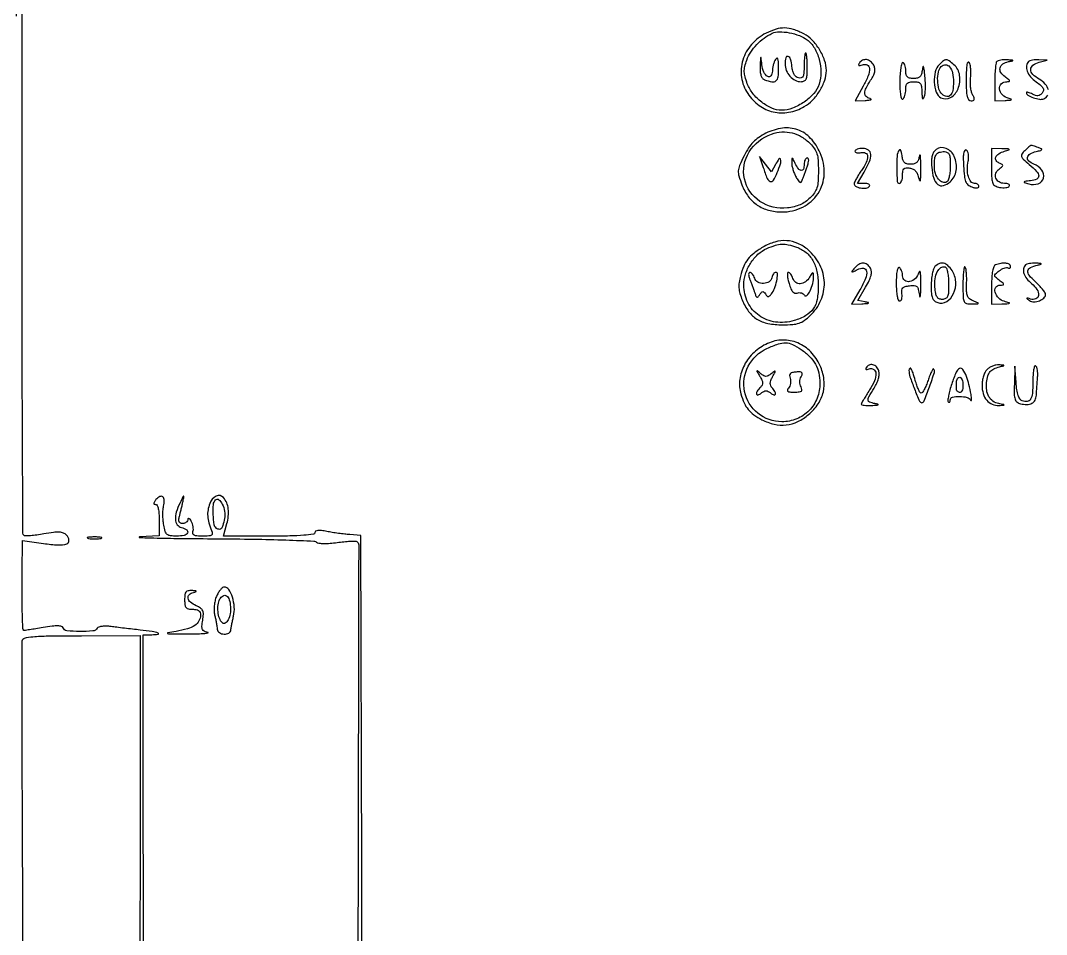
# Model space of a CAD drawing. Extents: x 24 to 1546, y 0 to 2379.
# Drawn here: x 563.3 to 886.3, y 879.7 to 1167.2 of the extents above; entities that cross this region are included whole.
import ezdxf

# ---------------------------------------------------------------- set-up
doc = ezdxf.new("R2010")
doc.units = 0
doc.header["$MEASUREMENT"] = 0
doc.layers.get('0').update_dxf_attribs({"linetype": 'CONTINUOUS'})

msp = doc.modelspace()

# ---------------------------------------------------------------- linework, layer by layer
for points in [[(302.225653, 1186.047247, -0.000033), (424.8983, 1186.005815, -0.00004), (547.358432, 1185.946715, -0.198766)], [(671.031461, 795.5), (670.76573, 900.368298), (670.5, 1005.236595), (667, 1005.486976, -0.010434), (665.389718, 1005.636, -0.005742), (663.426563, 1005.88195, -0.005722), (661.439998, 1006.177236, -0.009124), (659.75, 1006.479969, 0.017974), (658.073012, 1006.749836, 0.055459), (656.926553, 1006.764518, 0.107538), (656.250254, 1006.546201, 0.267171), (656, 1006.111291, -0.377229), (655.532175, 1005.57945, -0.012669), (652.519282, 1005.269346, -0.014675), (648.159361, 1005.060427, -0.004634), (641.638931, 1005), (627.277861, 1005), (628.328501, 1008.93623, 0.088228), (628.725357, 1013.603045, 0.155801), (627.23292, 1017.130206, 0.350353), (624.948223, 1017.563487, 0.182206), (622.905957, 1015.252647, 0.049502), (622.361717, 1013.242433, 0.05824), (622.264899, 1011.273226, 0.052347), (622.629706, 1009.170998, 0.030382), (623.478393, 1006.75, -0.083242), (623.692587, 1005.842603, -0.277906), (623.423364, 1005.320926, -0.123908), (622.58919, 1005.057684, -0.014781), (620.638374, 1005, -0.018349), (618.894189, 1005.06403, -0.092997), (617.95765, 1005.312015, -0.220234), (617.57911, 1005.767928, -0.157739), (617.615066, 1006.439261, 0.085288), (617.750731, 1007.121675, 0.044785), (617.695727, 1007.987644, 0.04283), (617.476276, 1008.890059, 0.050714), (617.11409, 1009.689261, 0.028319), (616.70499, 1010.308987, 0.11379), (616.361284, 1010.600908, 0.360597), (616.138789, 1010.552398, 0.161287), (616.030409, 1010.25, -0.126642), (615.895229, 1009.773201, -0.098057), (615.536463, 1009.367188, -0.087409), (615.008391, 1009.094122, -0.07586), (614.391592, 1009, -0.091167), (613.677627, 1009.131271, -0.199072), (613.280329, 1009.506373, -0.135553), (613.177982, 1010.176046, -0.035776), (613.383776, 1011.25, 0.004757), (613.651179, 1012.291443, 0.002599), (613.960317, 1013.573437, 0.00259), (614.260917, 1014.879346, 0.00412), (614.503087, 1016, 0.004624), (614.794485, 1017.472748, 0.627867), (614.681282, 1017.556255, 0.156901), (614.458293, 1017.328025, 0.002008), (613.556007, 1015.5, 0.038097), (612.387488, 1012.560145, 0.090018), (612.100177, 1010.228738, 0.143893), (612.676466, 1008.613779, 0.173313), (614, 1007.710251, -0.08278), (615.662598, 1006.965863, -0.387074), (615.896461, 1006.034553, -0.221513), (614.829314, 1005.236346, -0.051602), (612.545313, 1005, -0.028465), (610.536481, 1005.114457, -0.148744), (609.53153, 1005.55023, -0.144746), (608.924891, 1006.478537, -0.026477), (608.435255, 1008.493427, -0.02521), (608.229203, 1010.01005, -0.019406), (608.152682, 1011.678963, -0.019774), (608.203742, 1013.247982, -0.043485), (608.393613, 1014.432141, 0.063756), (608.6127, 1016.271296, 0.216813), (608.115428, 1017.339209, 0.308776), (607.161682, 1017.443593, 0.097333), (605.990862, 1016.48899, 0.024785), (605.474451, 1015.799959, 0.130141), (605.320316, 1015.356876, 0.301885), (605.464237, 1015.099834, 0.119059), (605.877555, 1015, -0.295389), (606.341719, 1014.699568, -0.049797), (606.693337, 1013.646987, -0.037643), (606.926426, 1012.079668, -0.018098), (607, 1010.047717), (607, 1005.095435), (600.75, 1004.740397, 0.949744), (600.750782, 1004.590112, 0.00595), (605.31, 1004.433052, 0.002854), (613.732635, 1004.2913, 0.001203), (625.05, 1004.19268, -0.002693), (636.82951, 1004.054937, -0.004284), (646.905, 1003.79647, -0.001084), (655.678714, 1003.477113, -0.179839), (656.55, 1003.114452, 0.163648), (657.220825, 1002.810136, 0.020512), (658.836562, 1002.712359, 0.022376), (660.824278, 1002.762701, 0.016825), (663, 1002.989161, -0.008142), (665.157109, 1003.251618, -0.011494), (667.086674, 1003.40982, -0.007805), (668.690697, 1003.479173, -0.138184), (669.188677, 1003.353593, -0.268977), (669.79548, 1002.302636, -0.00002), (669.596685, 899.530331, -0.000025), (669.388942, 796.915146, -0.198373)], [(602.261556, 868.452366, -0.006977), (602.040932, 881.995203, -0.000584), (602, 917.035184), (602, 974), (604.666667, 974, 0.035195), (606.626449, 974.138121, 0.770132), (606.667406, 974.484935, 0.058649), (604.836891, 974.969267, 0.008421), (600.987869, 975.451572, -0.001771), (598.61823, 975.716542, -0.001364), (596.0344, 976.021875, -0.001379), (593.620973, 976.320503, -0.003292), (591.831367, 976.558936, 0.02782), (590.374126, 976.68077, 0.037146), (589.048426, 976.619117, 0.040942), (588.007004, 976.405222, 0.185281), (587.52235, 976.036162, -0.237801), (586.116427, 975.173617, -0.023141), (582.006085, 975.021092, -0.02209), (577.910395, 975.239823, -0.296105), (576.788425, 976.134726, 0.247728), (576.287494, 976.614058, 0.065565), (575.155474, 976.781381, 0.036992), (573.327206, 976.674956, 0.009982), (570.455091, 976.234832, -0.002681), (568.161342, 975.848982, -0.004337), (566.205643, 975.548163, -0.00092), (564.491533, 975.302926, -0.236739), (564.351352, 975.350106, -0.188962), (564.07341, 975.99363, -0.001811), (563.914696, 981.18484, -0.005902), (563.82586, 987.052115, -0.004303), (563.860223, 993.574343), (564, 1003.648686), (570.578432, 1002.702775, 0.02139), (575.250302, 1002.233844, 0.100599), (577.906435, 1002.616979, 0.346363), (578.597579, 1003.718997, 0.171319), (577.840347, 1005.30251, 0.100285), (576.833859, 1005.969864, 0.082685), (575.574787, 1006.252209, 0.047561), (573.739945, 1006.179795, 0.011204), (570.70509, 1005.699672, -0.011696), (568.474181, 1005.348985, -0.017028), (566.492751, 1005.153231, -0.0126), (564.872105, 1005.089633, -0.202559), (564.375333, 1005.291333, -0.197588), (564.118533, 1005.906862, -0.000049), (563.96622, 1036.368791, -0.00093), (563.863382, 1070.175106, -0.000562), (563.861081, 1110.208457, 0.000049), (563.904725, 1155.266051, 0.000038), (563.943759, 1204.444984, 0.000038), (563.973218, 1250.41962, 0.000092)], [(561.786806, 1185.013027, -0.000274), (562.006269, 1168.617677, -0.002149)], [(886.900574, 1145.386882, 0.127849), (885.923058, 1147.249947, 0.079864), (883.986478, 1148.79651, -0.065416), (881.986211, 1150.30186, -0.20233), (881.347853, 1151.829859, -0.24074), (882.034839, 1153.16234, -0.08795), (884.005251, 1154.106475), (886.5, 1154.80064), (883.916667, 1154.90032, 0.024518), (882.878806, 1154.889465, 0.028316), (881.896354, 1154.774886, 0.029191), (881.088748, 1154.584866, 0.124626), (880.666667, 1154.333333, 0.167638), (880.017561, 1153.000524, 0.120132), (880.21441, 1151.341424, 0.090611), (881.268613, 1149.574513, 0.058404), (883.041441, 1147.970491, -0.019879), (884.54988, 1146.803337, -0.095754), (885.230476, 1145.964434, -0.18152), (885.329448, 1145.216334, -0.116809), (884.936436, 1144.42341, -0.06913), (884.292694, 1143.835578, -0.121046), (883.621255, 1143.582022, -0.10696), (882.849803, 1143.653939, -0.046367), (881.894995, 1144.056197, 0.019396), (881.167798, 1144.409817, 0.037235), (880.556655, 1144.62558, 0.053687), (880.1295, 1144.693498, 0.429057), (880, 1144.570368, 0.267103), (880.468526, 1143.75589, 0.045091), (882.160638, 1142.966222, 0.04647), (884.072137, 1142.470717, 0.132562), (885.427558, 1142.610575, 0.181083), (886.683934, 1143.722974, 0.181117)], [(564.062098, 877.613456), (563.923186, 924.056728, -0.000227), (563.877719, 941.972681, -0.000359), (563.856764, 957.316183, -0.000072), (563.849974, 970.833024, -0.017325), (563.892137, 972.062191, -0.325243), (564.617584, 972.927259, -0.039209), (567.22038, 973.362468, -0.018594), (572.043816, 973.604386, -0.002336), (582.5, 973.690732), (601, 973.757082), (601, 916.878541, -0.000873), (600.948883, 887.612599, -0.004634), (600.744492, 871.596821, -0.002029)]]:
    msp.add_lwpolyline(points, format="xyb")
for points in [[(798.019933, 1163.248446, 0.09704), (793.435909, 1159.697708, 0.106004), (790.704815, 1154.781161, 0.110558), (790.293147, 1149.346714, 0.11368), (792.25, 1144.316447, 0.083364), (795.866654, 1140.539578, 0.103238), (800.272874, 1138.492207, 0.103057), (805.136347, 1138.376252, 0.082809), (810.068819, 1140.158835, 0.075711), (812.647927, 1142.173615, 0.052026), (814.905192, 1145.127316, 0.052586), (816.476229, 1148.43429, 0.08481), (817, 1151.5, 0.084164), (816.457916, 1154.697603, 0.053722), (814.837009, 1158.112195, 0.053693), (812.524263, 1161.10554, 0.08368), (809.913627, 1163.044064, 0.037277), (806.623668, 1164.424288, 0.07653), (803.875941, 1164.895796, 0.078974), (801.169941, 1164.513251, 0.041904)], [(810.960311, 1161.18031, -0.101226), (813.229405, 1158.633033, -0.066083), (814.745329, 1154.986333, -0.064149), (815.290051, 1150.941579, -0.081093), (814.704188, 1147.218679, -0.101595), (813.025597, 1144.289771, -0.060249), (810.008325, 1141.602926, -0.059577), (806.385328, 1139.678978, -0.090958), (802.897883, 1139.01645, -0.105323), (799.863823, 1139.642706, -0.061282), (796.653691, 1141.548816, -0.059262), (793.876459, 1144.277764, -0.078186), (792.116385, 1147.353737, -0.023719), (791.406079, 1149.524418, -0.062542), (791.171901, 1151.140583, -0.064736), (791.348158, 1152.731822, -0.026848), (791.974938, 1154.807237, -0.057341), (793.218032, 1157.306637, -0.045339), (795.086413, 1159.680992, -0.044582), (797.391546, 1161.720658, -0.050368), (799.933614, 1163.225915, -0.111206), (802.160418, 1163.706286, -0.043626), (805.305416, 1163.402697, -0.043205), (808.503827, 1162.518255, -0.071418)], [(810, 1152.926676, -0.015183), (809.934472, 1150.769179, -0.094464), (809.66294, 1149.701747, -0.211908), (809.124246, 1149.233365, -0.121917), (808.25, 1149.184865, -0.122511), (807.474719, 1149.541387, -0.093346), (806.863507, 1150.252758, -0.070566), (806.431017, 1151.326949, -0.036391), (806.186642, 1152.758189, 0.042677), (805.767081, 1155.042252, 0.241478), (804.957352, 1155.927538, 0.450299), (804.231878, 1155.540444, 0.058679), (804, 1153.571429, 0.095805), (804.398273, 1151.511951, 0.089336), (805.540024, 1149.691857, 0.093017), (807.19746, 1148.440104, 0.11585), (809.071429, 1148, 0.111727), (810.056456, 1148.22289, 0.182187), (810.642857, 1148.833333, 0.087207), (810.930409, 1150.056379, 0.014237), (811, 1152.5, 0.010427), (810.964016, 1154.22533, 0.017239), (810.853125, 1155.678125, 0.01133), (810.698622, 1156.830171, 0.369233), (810.5, 1157, 0.363391), (810.301978, 1156.834185, 0.013611), (810.146875, 1155.803461, 0.019015), (810.035996, 1154.488376, 0.011523)], [(796.160037, 1152.856989, 0.027577), (796.178891, 1151.179536, 0.0642), (796.421495, 1149.948649, 0.091863), (796.888345, 1149.106219, 0.129501), (797.581787, 1148.606989, 0.045334), (799.869339, 1147.959577, 0.222683), (801.134973, 1148.286818, 0.190356), (801.816068, 1149.523681, 0.032698), (801.984687, 1152.25, 0.009929), (801.937266, 1154.271067, 0.075274), (801.754356, 1155.204113, 0.422406), (801.430841, 1155.351549, 0.157619), (801, 1155, 0.051774), (800.627002, 1154.26621, 0.026998), (800.310881, 1153.288907, 0.026534), (800.09205, 1152.240659, 0.036478), (800.015313, 1151.281385, -0.155344), (799.537207, 1149.814756, -0.394888), (798.533342, 1149.61621, -0.154037), (797.34699, 1151.001471, -0.06955), (796.717048, 1153.335112, 0.000718), (796.433965, 1155.566065, 0.596878), (796.351475, 1155.597767, 0.206786), (796.276128, 1155.443225, 0.000478)], [(827.394972, 1153.830061, 0.060726), (827.171971, 1153.346717, 0.363879), (827.268889, 1153.108915, 0.190314), (827.628815, 1153.069274, 0.024998), (828.373809, 1153.313202, -0.201881), (829.861692, 1153.265575, -0.284136), (830.577553, 1152.188771, -0.104574), (830.163885, 1149.854055, -0.031369), (828.596306, 1146.579462), (826.03962, 1142), (829.26981, 1142.116001, 0.0134), (830.420634, 1142.188247, 0.070126), (831.037069, 1142.332266, 0.546986), (831.072661, 1142.507663, 0.129298), (830.75, 1142.689326, -0.12612), (829.535779, 1143.362983, -0.215057), (829.102971, 1144.41682, -0.112072), (829.522326, 1146.011307, -0.025613), (830.945088, 1148.430658, 0.027975), (831.809834, 1149.917144, 0.068077), (832.225893, 1151.112285, 0.089717), (832.246983, 1152.161131, 0.083328), (831.903315, 1153.180658, 0.09978), (830.916276, 1154.375856, 0.135453), (829.640311, 1154.933966, 0.153447), (828.375112, 1154.727896, 0.13869)], [(840.132886, 1147.97314, 0.013045), (840.183854, 1145.581342, 0.029998), (840.376713, 1143.79209, 0.04348), (840.669169, 1142.666741, 0.477888), (841.05203, 1142.532157, 0.135208), (841.416796, 1142.924935, 0.044064), (841.721534, 1143.662971, 0.040179), (841.930061, 1144.581689, 0.035735), (842, 1145.559017, -0.048088), (842.11842, 1146.787459, -0.152449), (842.506044, 1147.505902, -0.149127), (843.239747, 1147.885437, -0.045359), (844.5, 1148, -0.050391), (845.838657, 1147.864743, -0.176876), (846.564873, 1147.417971, -0.136751), (846.939439, 1146.525391, -0.025978), (847.070285, 1144.75, 0.010048), (847.131322, 1143.287785, 0.100993), (847.289362, 1142.701064, 0.558855), (847.519395, 1142.680967, 0.065455), (847.828578, 1143.236336, 0.069234), (848.065375, 1144.208126, 0.016772), (848.176721, 1145.861949, 0.016887), (848.176556, 1147.785246, 0.016071), (848.047608, 1149.736336, 0.00511), (847.80923, 1151.927744, 0.06764), (847.605557, 1152.713433, 0.717414), (847.411895, 1152.701302, 0.033752), (847.222893, 1151.75, -0.041675), (846.928388, 1150.38134, -0.124956), (846.437193, 1149.569051, -0.138916), (845.653281, 1149.13852, -0.056602), (844.433578, 1149, -0.048424), (843.210151, 1149.118765, -0.152495), (842.493358, 1149.506824, -0.148759), (842.114416, 1150.240813, -0.045339), (842, 1151.5, 0.034966), (841.932956, 1152.457532, 0.053178), (841.730001, 1153.265625, 0.069385), (841.433345, 1153.820641, 0.239789), (841.080856, 1154, 0.346667), (840.717971, 1153.714033, 0.019996), (840.423243, 1152.22961, 0.023483), (840.210178, 1150.283632, 0.01433)], [(852.571429, 1153.428571, 0.13759), (851.274143, 1151.119827, 0.071948), (850.959457, 1147.811094, 0.074517), (851.58449, 1144.689009, 0.185343), (853.083187, 1142.95548, 0.262278), (856.11669, 1143.021027, 0.166852), (858.467021, 1145.780315, 0.130075), (858.95787, 1149.986392, 0.174929), (857.171259, 1153.345012, 0.02374), (855.669825, 1154.579392, 0.156883), (854.762181, 1154.889666, 0.172486), (853.889988, 1154.59729, 0.030094)], [(857, 1147.936572, -0.039436), (856.786431, 1145.233007, -0.145997), (856.053827, 1143.707099, -0.265415), (854.911742, 1143.335742, -0.122668), (853.456195, 1144.036355, -0.156319), (852.436333, 1145.634705, -0.056508), (852.042674, 1148.332046, -0.056447), (852.26369, 1151.063188, -0.149058), (853.176206, 1152.776206, -0.205417), (854.534282, 1153.318955, -0.222865), (855.801336, 1152.685569, -0.1159), (856.707563, 1150.75011, -0.05183)], [(861.015313, 1148.75, 0.008687), (861.068425, 1145.233912, 0.047284), (861.309347, 1143.346723, 0.113128), (861.780067, 1142.36417, 0.22854), (862.535184, 1142, 0.066914), (863.247562, 1142.095766, 0.26921), (863.543804, 1142.396673, 0.162487), (863.505404, 1142.940261, 0.024684), (863.033336, 1143.937711, -0.066043), (862.665019, 1144.91771, -0.028483), (862.427587, 1146.295464, -0.027572), (862.338678, 1147.811536, -0.032708), (862.427469, 1149.243062, 0.028732), (862.525146, 1150.638348, 0.028118), (862.46349, 1152.045824, 0.029297), (862.267523, 1153.27123, 0.086956), (861.944629, 1154.055351, 0.502603), (861.564565, 1154.083999, 0.136124), (861.256859, 1153.437104, 0.034359), (861.071248, 1151.67106, 0.008439)], [(870.666667, 1154.333333, 0.161051), (870.403673, 1153.810475, 0.011119), (870.195833, 1152.148958, 0.014928), (870.048521, 1150.116473, 0.010625), (870, 1147.833333), (870, 1142), (873.25, 1142.116001, 0.007973), (874.661797, 1142.188949, 0.097834), (875.180629, 1142.328425, 0.642368), (875.175503, 1142.506032, 0.038803), (874.5, 1142.731684, -0.126657), (872.436284, 1143.850539, -0.175631), (871.483603, 1145.706182, -0.242785), (872.069578, 1147.312651, -0.188351), (873.829495, 1148, 0.057157), (874.507715, 1148.077784, 0.451615), (874.640216, 1148.323808, 0.14032), (874.336482, 1148.737611, 0.011945), (873.264392, 1149.527366, -0.097829), (871.938932, 1150.908737, -0.200121), (871.68257, 1152.361362, -0.197121), (872.534781, 1153.581747, -0.095124), (874.334551, 1154.305347, 0.003311), (875.621205, 1154.565116, 0.54869), (875.663575, 1154.677243, 0.22038), (875.48244, 1154.774926, 0.002022), (873.916667, 1154.863818, 0.024837), (872.878805, 1154.866936, 0.028793), (871.896354, 1154.764163, 0.029757), (871.088943, 1154.582511, 0.126825)], [(798, 1131.771909, 0.032174), (795.707951, 1130.423222, 0.050642), (793.958988, 1128.957892, 0.049314), (792.509034, 1127.141449, 0.028693), (791.127301, 1124.715545, 0.013199), (789.704341, 1121.645161, 0.083597), (789.29519, 1119.978825, 0.092183), (789.475896, 1118.340852, 0.017773), (790.44479, 1115.505394, 0.06975), (792.441536, 1111.885594, 0.083194), (795.259722, 1109.199362, 0.082369), (798.823943, 1107.560177, 0.066771), (803, 1107, 0.115587), (809.585193, 1108.542943, 0.134416), (814.375194, 1112.808395, 0.134252), (816.328079, 1118.923394, 0.115177), (815.06773, 1125.579789, 0.082814), (812.04501, 1130.17614, 0.119512), (808.008492, 1132.855056, 0.120223), (803.211796, 1133.378679, 0.084443)], [(811.970788, 1128.483757, -0.046316), (813.291632, 1126.892585, -0.077789), (814.037623, 1125.328345, -0.057155), (814.398993, 1123.291024, -0.015342), (814.5, 1120, -0.015362), (814.397753, 1116.672933, -0.059071), (814.028967, 1114.639949, -0.079159), (813.257856, 1113.065566, -0.043018), (811.867702, 1111.413157, -0.046322), (810.427558, 1110.217707, -0.045964), (808.788343, 1109.304279, -0.043205), (806.916924, 1108.662934, -0.032903), (804.783416, 1108.279055, -0.174814), (796.073863, 1110.354099, -0.196799), (791.223422, 1117.411425, -0.194807), (792.692166, 1125.902438, -0.172582), (799.74376, 1131.522719, -0.06707), (803.026782, 1132.178608, -0.076864), (806.210351, 1131.890728, -0.07516), (809.214557, 1130.643009, -0.060502)], [(851.529258, 1126.645052, 0.097641), (850.773697, 1125.825442, 0.078453), (850.312994, 1124.715746, 0.055667), (850.120147, 1123.189678, 0.021815), (850.182058, 1121.06558, 0.050615), (850.787325, 1117.620323, 0.156212), (852.07715, 1115.672814, 0.24027), (853.856504, 1115.304136, 0.117605), (855.941464, 1116.447026, 0.174101), (857.866197, 1120.051315, 0.139411), (857.286305, 1124.44251, 0.192065), (854.707409, 1127.008823, 0.264634)], [(879.436873, 1126.294016, 0.047535), (878.546008, 1125.215499, 0.232713), (878.440237, 1124.454553, 0.128154), (878.979167, 1123.621271, 0.011541), (880.865445, 1121.97119, -0.027291), (883.201866, 1119.793742, -0.174661), (883.85144, 1118.339945, -0.319302), (883.25207, 1117.348545, -0.073104), (881.25, 1116.809648, 0.003023), (879.484895, 1116.591377, 0.235333), (879.257107, 1116.43842, 0.47839), (879.325939, 1116.263664, 0.005391), (880.703524, 1115.848999, 0.149629), (883.707099, 1115.895418, 0.25807), (885.37058, 1117.66973, 0.232375), (884.833947, 1120.204933, 0.136395), (882.282333, 1122.082757, -0.089529), (880.708245, 1123.030387, -0.268391), (880.321247, 1124.175563, -0.220721), (881.121424, 1125.266114, -0.067882), (883.074139, 1126.018457, 0.007667), (884.496935, 1126.378017, 0.221697), (884.777782, 1126.614188, 0.415497), (884.684589, 1126.867654, 0.015995), (883.668213, 1127.29604, 0.014342), (882.091697, 1127.850553, 0.136351), (881.384305, 1127.877804, 0.127062), (880.742682, 1127.539437, 0.011833)], [(797.139805, 1121, 0.016696), (798.382098, 1117.559352, 0.215256), (799.342116, 1116.634267, 0.360041), (800.314151, 1116.987278, 0.033882), (801.535631, 1119.431035, 0.019797), (802.552018, 1122.162818, 0.136909), (802.614956, 1123.577016, 0.635519), (802.091837, 1123.689002, 0.039529), (800.958465, 1121.922391), (799.75489, 1119.67349), (797.88077, 1122.086745), (796.00665, 1124.5)], [(806.103116, 1122.5, 0.053217), (806.188486, 1121.556233, 0.024242), (806.489316, 1120.353125, 0.023678), (806.932442, 1119.103778, 0.029993), (807.463122, 1118, 0.016739), (808.190978, 1116.790149, 0.130408), (808.67442, 1116.351932, 0.345516), (809.059692, 1116.425362, 0.092764), (809.398016, 1117, -0.00039), (809.674332, 1117.761943, -0.000133), (810.076453, 1118.867188, -0.000132), (810.52105, 1120.087158, -0.000153), (810.945579, 1121.25, 0.021994), (811.320119, 1122.434025, 0.062982), (811.437416, 1123.287446, 0.127124), (811.310903, 1123.799756, 0.275629), (810.975249, 1124, 0.195021), (810.602733, 1123.848958, 0.086888), (810.286479, 1123.4125, 0.066763), (810.071797, 1122.765478, 0.046794), (810, 1122, -0.075085), (809.777, 1120.523397, -0.353939), (809.114512, 1120.079194, -0.217679), (808.20206, 1120.599661, -0.043622), (807.220495, 1122.25, 0.003814), (806.517974, 1123.678706, 0.22521), (806.295839, 1123.852226, 0.466084), (806.141666, 1123.73449, 0.007548)], [(826, 1126.09362, 0.24384), (826.157535, 1125.789795, 0.106581), (826.5875, 1125.607123, 0.070464), (827.233678, 1125.575635, 0.040966), (828, 1125.710251, -0.189326), (829.374827, 1125.546643, -0.27339), (829.993016, 1124.52554, -0.117636), (829.551087, 1122.58165, -0.040281), (828.059932, 1120.084167, 0.013569), (827.294514, 1118.94504, 0.013916), (826.598717, 1117.775474, 0.013779), (826.052314, 1116.729229, 0.05536), (825.809932, 1116.050784, 0.328786), (826.197099, 1115.142109, 0.087648), (827.763029, 1114.556517, 0.077409), (829.576598, 1114.504821, 0.226564), (830.601357, 1115.164, 0.266509), (830.611679, 1115.479889, 0.154052), (830.332409, 1115.754425, 0.080553), (829.751759, 1115.940672, 0.037425), (828.960241, 1116), (826.802448, 1116), (828.901224, 1119.55716, 0.031592), (830.568466, 1122.840316, 0.115655), (830.975254, 1125.121983, 0.232356), (830.224266, 1126.463106, 0.152087), (828.5, 1127, 0.034468), (827.542441, 1126.933911, 0.052547), (826.734375, 1126.733751, 0.068439), (826.17873, 1126.441306, 0.241977)], [(839.889616, 1126.5, 0.120031), (839.269022, 1124.556607, 0.019984), (839.149636, 1120.607069, 0.014138), (839.30025, 1116.647277, 0.394928), (839.991924, 1116, 0.229555), (840.378074, 1116.187147, 0.07372), (840.703878, 1116.754806, 0.056165), (840.926336, 1117.585517, 0.037378), (841, 1118.569551, -0.035896), (841.095066, 1119.892027, -0.161493), (841.437194, 1120.576116, -0.184621), (842.089151, 1120.868591, -0.049552), (843.243569, 1120.819551, -0.080471), (844.294405, 1120.492101, -0.098624), (845.105795, 1119.863313, -0.083626), (845.704671, 1118.882217, -0.042926), (846.125254, 1117.5, 0.087853), (846.382555, 1116.86474, 0.687773), (846.593757, 1116.906288, 0.038984), (846.716665, 1118.214425, 0.005151), (846.731853, 1121, 0.0058), (846.693336, 1123.341472, 0.022725), (846.587221, 1124.782813, 0.415188), (846.437883, 1124.899868, 0.336446), (846.283746, 1124.75, -0.042393), (845.961285, 1123.40365, -0.11847), (845.452621, 1122.58443, -0.134207), (844.670742, 1122.14453, -0.061492), (843.5, 1122, -0.05947), (842.321575, 1122.140658, -0.140928), (841.560777, 1122.573851, -0.124106), (841.08829, 1123.387281, -0.041203), (840.816422, 1124.75, 0.024341), (840.65318, 1125.741171, 0.068895), (840.413649, 1126.398438, 0.213104), (840.148167, 1126.60611, 0.327696)], [(856, 1121.559017, -0.021836), (855.923634, 1119.81126, -0.028779), (855.693382, 1118.233073, -0.028902), (855.361704, 1116.987293, -0.17661), (854.956195, 1116.472927, -0.230367), (853.624191, 1116.338283, -0.137776), (852.307274, 1117.290262, -0.09582), (851.334034, 1119.159716, -0.07236), (851, 1121.455778, -0.02816), (851.133114, 1123.817454, -0.12464), (851.620418, 1125.10969, -0.174002), (852.563746, 1125.779771, -0.068375), (854.166667, 1126, -0.124297), (855.084106, 1125.76835, -0.172849), (855.646795, 1125.144411, -0.083075), (855.929364, 1123.914004, -0.014994)], [(860.197365, 1121.45164, 0.012571), (860.444522, 1118.285034, 0.067124), (860.85081, 1116.603547, 0.12223), (861.564976, 1115.591209, 0.090393), (862.75, 1114.892317, 0.030872), (863.670615, 1114.616748, 0.072934), (864.382629, 1114.55715, 0.132846), (864.826647, 1114.707378, 0.25013), (865, 1115.032224, 0.141573), (864.893367, 1115.401275, 0.099779), (864.593635, 1115.715716, 0.084706), (864.145392, 1115.927527, 0.068212), (863.616631, 1116, -0.237638), (862.501601, 1116.561665, -0.091607), (861.718618, 1118.162685, -0.067879), (861.402711, 1120.460985, -0.049651), (861.655481, 1123.027406, 0.040436), (861.786834, 1124.149141, 0.052638), (861.715128, 1125.180121, 0.062414), (861.462747, 1125.998071, 0.149415), (861.048109, 1126.470267, 0.36882), (860.552953, 1126.393856, 0.136611), (860.228824, 1125.704401, 0.045346), (860.108247, 1124.147481, 0.009854)], [(869, 1121.116577, 0.009), (869.064472, 1117.535249, 0.085572), (869.377746, 1116.041513, 0.181191), (870.101957, 1115.241889, 0.071991), (871.523867, 1114.750687, 0.034573), (872.529283, 1114.629694, 0.043863), (873.463549, 1114.664299, 0.0501), (874.204612, 1114.83376, 0.174824), (874.582884, 1115.134109, 0.24681), (874.605699, 1115.461253, 0.163551), (874.346778, 1115.745645, 0.087037), (873.791815, 1115.938451, 0.040206), (873.027632, 1116, -0.133279), (871.351677, 1116.454817, -0.174013), (870.340467, 1117.6646, -0.181547), (870.352026, 1119.199791, -0.144165), (871.36691, 1120.526341, 0.014456), (872.343848, 1121.284989, 0.212852), (872.533207, 1121.665119, 0.294443), (872.346978, 1121.98297, 0.02543), (871.446232, 1122.382259, -0.15413), (870.424768, 1123.195285, -0.256186), (870.327248, 1124.262844, -0.156092), (871.281676, 1125.350664, -0.067211), (873.074139, 1126.122737, 0.005114), (874.532813, 1126.546491, 0.576652), (874.570432, 1126.705941, 0.181039), (874.278624, 1126.828677, 0.00232), (872.25, 1126.90032), (869, 1127)], [(797, 1095.909222, 0.028931), (794.152707, 1093.983154, 0.064471), (792.298893, 1092.144256, 0.066683), (791.011541, 1089.934469, 0.032837), (789.959764, 1086.850575, 0.031659), (789.552905, 1084.840758, 0.052762), (789.499414, 1083.11652, 0.05098), (789.809015, 1081.378509, 0.027444), (790.521202, 1079.319677, 0.061454), (792.546469, 1075.704607, 0.096342), (795.156842, 1073.295662, 0.090236), (798.610689, 1071.943258, 0.048345), (803.184337, 1071.5, 0.017581), (806.404359, 1071.613258, 0.06357), (808.411961, 1072.014549, 0.07663), (810.054531, 1072.863882, 0.033465), (811.940666, 1074.443154, 0.099116), (815.304276, 1079.26367, 0.111227), (816.371511, 1084.810003, 0.110056), (814.959631, 1090.323835, 0.095377), (811.29253, 1095.048018, 0.076168), (808.058816, 1097.113848, 0.089303), (804.527121, 1097.971811, 0.085648), (800.800497, 1097.557598, 0.06392)], [(807.600777, 1095.958272, -0.083789), (810.605554, 1094.26909, -0.093891), (812.752026, 1091.742525, -0.08124), (814.029674, 1088.294743, -0.046848), (814.468824, 1083.879255, -0.045183), (814.097292, 1079.508506, -0.107784), (812.865697, 1076.510988, -0.114482), (810.55374, 1074.407402, -0.054848), (806.837198, 1072.833077, -0.106042), (801.023364, 1072.368131, -0.121309), (795.840533, 1074.395848, -0.124599), (792.286973, 1078.542654, -0.115659), (791.007476, 1084, -0.078006), (791.547634, 1087.44122, -0.062878), (793.133756, 1090.836888, -0.063758), (795.484231, 1093.685261, -0.086075), (798.269695, 1095.517413, -0.026141), (800.946227, 1096.518183, -0.064672), (803.0045, 1096.885024, -0.067535), (805.034351, 1096.706643, -0.030617)], [(825.872445, 1089.33628, 0.005721), (825.042615, 1088.306555, 0.472153), (825.081002, 1088.13109, 0.241903), (825.338304, 1088.131479, 0.003348), (826.764837, 1088.879404, -0.138043), (828.697176, 1089.301859, -0.361469), (829.660927, 1088.398931, -0.132011), (829.333091, 1086.042659, -0.032346), (827.5601, 1082.51234), (824.915692, 1078), (828.207846, 1078.136182, 0.004175), (829.849648, 1078.217834, 0.117599), (830.255677, 1078.339956, 0.675103), (830.234502, 1078.486883, 0.012762), (829.199608, 1078.712337), (826.899215, 1079.152309), (829.362651, 1083.355845, 0.018464), (830.48679, 1085.447408, 0.05208), (831.05848, 1087.003033, 0.078136), (831.172184, 1088.233344, 0.112067), (830.863354, 1089.27969, 0.099534), (829.828415, 1090.487137, 0.164568), (828.573931, 1090.92744, 0.148113), (827.210735, 1090.531385, 0.076198)], [(839, 1084.559017, 0.016145), (839.072011, 1082.32945, 0.031095), (839.297799, 1080.557563, 0.035379), (839.629289, 1079.309668, 0.320445), (840.062858, 1079, 0.217378), (840.443905, 1079.173879, 0.098531), (840.7216, 1079.660938, 0.070386), (840.85489, 1080.388427, 0.044738), (840.812858, 1081.25, -0.05692), (840.784832, 1082.396286, -0.165868), (841.101903, 1083.110099, -0.140998), (841.83071, 1083.55083, -0.037197), (843.182176, 1083.809878, -0.041832), (844.679382, 1083.856917, -0.181562), (845.479776, 1083.507692, -0.146149), (845.951739, 1082.663785, -0.024279), (846.272139, 1080.809878, 0.103424), (846.428251, 1080.35217, 0.706788), (846.577868, 1080.381652, 0.028516), (846.692592, 1081.671759, 0.005598), (846.740283, 1084, 0.006865), (846.728575, 1086.634593, 0.034583), (846.600246, 1088.100624, 0.440832), (846.368844, 1088.253537, 0.269919), (846.109325, 1088, -0.125838), (845.025254, 1086.107265, -0.146765), (843.221715, 1085.101179, -0.225896), (841.683082, 1085.456479, -0.228749), (841, 1086.871432, 0.045338), (840.925953, 1087.686358, 0.045606), (840.70625, 1088.472919, 0.049649), (840.383677, 1089.119526, 0.11431), (840, 1089.5, 0.439638), (839.584344, 1089.382798, 0.067066), (839.267178, 1088.467663, 0.036506), (839.061691, 1086.85467, 0.013434)], [(851.2, 1089.8, 0.11977), (850.735568, 1089.037355, 0.027259), (850.3525, 1087.562295, 0.026705), (850.088199, 1085.767172, 0.023201), (850, 1083.867388, 0.01626), (850.082098, 1081.343545, 0.074772), (850.392521, 1079.917256, 0.129364), (851.012485, 1079.050441, 0.096623), (852.047988, 1078.484769, 0.218551), (854.878719, 1078.834729, 0.14992), (857.045426, 1081.305964, 0.12123), (857.727661, 1085.035503, 0.130657), (856.565328, 1088.54064, 0.054837), (855.239653, 1090.148159, 0.136101), (853.91312, 1090.874722, 0.164684), (852.570807, 1090.745613, 0.091018)], [(855.5, 1084.416667, -0.011906), (855.434408, 1081.662399, -0.084882), (855.148305, 1080.364583, -0.189635), (854.544452, 1079.730721, -0.109135), (853.5, 1079.5, -0.099191), (852.495247, 1079.701306, -0.158958), (851.838344, 1080.266789, -0.094425), (851.43249, 1081.356664, -0.021511), (851.185474, 1083.319788, -0.053689), (851.253103, 1086.011508, -0.083776), (851.935831, 1088.222061, -0.126084), (853.06057, 1089.510769, -0.235235), (854.400085, 1089.699972, -0.23452), (854.828214, 1089.274347, -0.0306), (855.1769, 1087.996762, -0.030377), (855.419935, 1086.3268, -0.020949)], [(860, 1084.166667, 0.006496), (860.052115, 1080.155697, 0.099665), (860.358917, 1078.813117, 0.240198), (861.107305, 1078.212861, 0.056956), (862.75, 1078.063386, 0.002482), (864.605253, 1078.115366, 0.274031), (864.80639, 1078.243694, 0.435306), (864.741834, 1078.418819, 0.003603), (863.240833, 1079.034553, -0.072517), (862.068712, 1079.716378, -0.133989), (861.421688, 1080.59865, -0.084104), (861.144315, 1081.977157, -0.01714), (861.153133, 1084.475534, 0.014045), (861.170477, 1086.260085, 0.018958), (861.079681, 1087.871657, 0.01623), (860.913077, 1089.180085, 0.157865), (860.6623, 1089.671034, 0.595611), (860.403668, 1089.594143, 0.021929), (860.194551, 1088.327324, 0.019839), (860.04688, 1086.487082, 0.010101)], [(870.25, 1090.337719, 0.209491), (869.70887, 1089.784399, 0.042271), (869.324129, 1088.429912, 0.033051), (869.077164, 1086.483222, 0.015029), (869, 1083.916667), (869, 1078), (872.25, 1078.09968, 0.001929), (874.350909, 1078.172228, 0.195853), (874.612498, 1078.290678, 0.560788), (874.571418, 1078.44303, 0.003866), (873, 1078.890675, -0.129137), (871.179394, 1079.94919, -0.131702), (870.130427, 1081.758481, -0.209336), (870.362912, 1083.305109, -0.257709), (871.621579, 1084, 0.018693), (872.628167, 1084.037646, 0.427444), (872.793405, 1084.238608, 0.193869), (872.611049, 1084.570268, 0.0068), (871.44113, 1085.5, -0.015804), (870.240975, 1086.489533, -0.211817), (870.007443, 1086.995765, -0.2183), (870.229648, 1087.499971, -0.016838), (871.397322, 1088.467967, -0.036553), (872.186276, 1088.991006, -0.045698), (872.98778, 1089.349917, -0.052491), (873.688225, 1089.510086, -0.169982), (874.147322, 1089.40895, 0.101914), (874.47234, 1089.290145, 0.178141), (874.749526, 1089.347854, 0.16692), (874.935316, 1089.576592, 0.088068), (875, 1089.940983, 0.28931), (874.598717, 1090.576454, 0.090492), (873.460938, 1090.883788, 0.065291), (871.88837, 1090.809718, 0.051562)], [(879.666667, 1090.333333, 0.158878), (879.051653, 1089.123421, 0.121331), (879.180506, 1087.634565, 0.089974), (880.082222, 1086.012156, 0.052779), (881.668348, 1084.447463, -0.083172), (883.302576, 1082.627571, -0.16247), (883.767635, 1080.75647, -0.287158), (882.956809, 1079.662385, -0.173245), (881.287854, 1079.611191, 0.004408), (880.295926, 1079.921952, 0.312887), (880.13989, 1079.871679, 0.418631), (880.159311, 1079.734158, 0.005294), (880.946118, 1079.164108, 0.156314), (882.334789, 1078.724965, 0.090374), (884.073151, 1079.048652, 0.096425), (885.495393, 1079.933619, 0.208425), (886, 1081.091555, 0.152529), (885.825719, 1081.649568, 0.019157), (885.056794, 1082.674253, 0.021094), (884.018723, 1083.847726, 0.016056), (882.789087, 1085.045458, -0.035293), (880.860112, 1087.074618, -0.209054), (880.46826, 1088.45098, -0.25487), (881.234645, 1089.493479, -0.050471), (883.5, 1090.286934, 0.007804), (884.545077, 1090.555628, 0.571666), (884.582868, 1090.694948, 0.186371), (884.331596, 1090.809736, 0.003782), (882.916667, 1090.883999, 0.024661), (881.878806, 1090.879391, 0.02853), (880.896354, 1090.770091, 0.029444), (880.088836, 1090.583814, 0.125608)], [(792.940084, 1085.75, -0.004715), (793.329902, 1084.744977, -0.003103), (793.760311, 1083.58167, -0.003122), (794.165054, 1082.444423, -0.00602), (794.47244, 1081.528025, 0.019133), (794.853741, 1080.482982, 0.222685), (795.165378, 1080.195871, 0.303776), (795.516896, 1080.298321, 0.031525), (796.053795, 1081.028025, -0.032522), (796.579391, 1081.739393, -0.195404), (796.978523, 1081.948965, -0.231852), (797.366602, 1081.803733, -0.045877), (797.838271, 1081.202666, 0.04162), (798.319494, 1080.578574, 0.210726), (798.712302, 1080.405331, 0.193381), (799.127747, 1080.572251, 0.034662), (799.700384, 1081.202666, 0.076389), (800.681559, 1082.93382, 0.040311), (801.371902, 1085.311531, 0.039908), (801.632861, 1087.436074, 0.4267), (801.092376, 1088, 0.156455), (800.706641, 1087.876271, 0.075011), (800.329479, 1087.510164, 0.063093), (800.017149, 1086.970326, 0.051789), (799.823324, 1086.332473, -0.204058), (798.955332, 1085.047546, -0.13673), (797.238836, 1084.512192, -0.133345), (795.461097, 1084.937025, -0.193296), (794.446631, 1086.168152, 0.042352), (794.156873, 1086.869106, 0.051811), (793.768355, 1087.461895, 0.060496), (793.34512, 1087.869229, 0.162768), (792.954051, 1088, 0.272819), (792.659121, 1087.826134, 0.125462), (792.542125, 1087.378832, 0.067742), (792.634667, 1086.665823, 0.02878)], [(805.27308, 1084.461884, 0.024768), (805.855307, 1082.853441, 0.079762), (806.454085, 1081.889878, 0.142589), (807.110247, 1081.467146, 0.165348), (807.84953, 1081.495754, -0.085712), (808.477208, 1081.619989, -0.079033), (809.129177, 1081.532535, -0.081444), (809.704844, 1081.25189, -0.100608), (810.112634, 1080.817754, 0.489292), (810.88584, 1080.7346, 0.081167), (811.88019, 1082.16991, 0.051485), (812.714581, 1084.521192, 0.064879), (812.964565, 1086.8151, 0.022998), (812.906243, 1087.684053, 0.454008), (812.711226, 1087.819031, 0.188411), (812.410921, 1087.604917, 0.008299), (811.714565, 1086.5, -0.095245), (810.38784, 1085.034313, -0.144046), (808.787548, 1084.433639, -0.180229), (807.366459, 1084.847939, -0.157063), (806.463121, 1086.116196, 0.037929), (806.172507, 1086.837191, 0.048199), (805.794397, 1087.446633, 0.056282), (805.390401, 1087.86824, 0.175334), (805.026213, 1088, 0.380634), (804.771465, 1087.773211, 0.046447), (804.752638, 1086.960678, 0.036556), (804.916738, 1085.818858, 0.020493)], [(798.5, 1065.636025, 0.078435), (794.23316, 1062.791663, 0.084995), (791.187091, 1058.839948, 0.090052), (789.746791, 1054.304478, 0.102672), (790.095592, 1049.769189, 0.034475), (791.135396, 1046.92335, 0.06607), (792.406379, 1044.855791, 0.066805), (794.162475, 1043.205786, 0.035995), (796.70034, 1041.653675, 0.064184), (800.599049, 1040.236097, 0.082373), (804.403959, 1040.022137, 0.083699), (808.027549, 1041.045352, 0.068763), (811.396009, 1043.25, 0.064743), (814.422486, 1046.668471, 0.090981), (816.057232, 1050.390097, 0.092745), (816.24744, 1054.39481, 0.069856), (815.039592, 1058.6434, 0.089007), (812.12381, 1062.96058, 0.100143), (807.993775, 1065.783731, 0.104243), (803.230336, 1066.710975, 0.104362)], [(809.087548, 1063.719985, -0.048827), (811.707242, 1061.555343, -0.068023), (813.537812, 1059.131341, -0.070265), (814.611511, 1056.368633, -0.056537), (814.985258, 1053.20034, -0.094077), (814.106582, 1048.456114, -0.101792), (811.55832, 1044.511978, -0.102507), (807.67704, 1041.913296, -0.096723), (803, 1041, -0.171402), (795.425294, 1043.675232, -0.174586), (791.281451, 1050.493558, -0.172092), (792.4084, 1058.465528, -0.16737), (798.316317, 1064.056621, -0.022712), (801.889299, 1065.486909, -0.091907), (804.198505, 1065.840767, -0.10568), (806.310906, 1065.319745, -0.035162)], [(796.064304, 1055.274959, -0.028827), (796.707461, 1054.095798, -0.099113), (796.917131, 1053.254024, -0.134667), (796.757609, 1052.544626, -0.074257), (796.224959, 1051.824959, 0.04906), (795.240265, 1050.625435, 0.186856), (795.032815, 1049.697159, 0.474715), (795.496481, 1049.422504, 0.085475), (796.5, 1050, -0.045289), (797.327894, 1050.569081, -0.128626), (798, 1050.744889, -0.128626), (798.672106, 1050.569081, -0.045289), (799.5, 1050, 0.08498), (800.483558, 1049.432703, 0.449046), (800.967935, 1049.691377, 0.205045), (800.820006, 1050.561964, 0.053201), (799.907359, 1051.692641, -0.099629), (799.47916, 1052.336624, -0.109335), (799.352178, 1053.074653, -0.079538), (799.541368, 1053.979298, -0.0312), (800.071079, 1055.142641, 0.003196), (800.853261, 1056.633159, 0.220747), (800.864962, 1056.909279, 0.496585), (800.692038, 1056.954688, 0.006182), (799.66372, 1056.127555, -0.03708), (798.707835, 1055.451428, -0.136209), (798.000558, 1055.255111, -0.136339), (797.293676, 1055.451512, -0.037179), (796.339345, 1056.127555, 0.004189), (795.295146, 1056.975907, 0.524636), (795.157555, 1056.934485, 0.218339), (795.185185, 1056.701179, 0.00229)], [(805.595304, 1054.702012, -0.065714), (805.734336, 1053.91898, -0.051104), (805.684464, 1053.054613, -0.052285), (805.464862, 1052.242944, -0.081182), (805.098495, 1051.618679, 0.086278), (804.741335, 1050.995746, 0.341245), (804.867139, 1050.601985, 0.135025), (805.49701, 1050.382418, 0.016749), (806.961863, 1050.333333, 0.019087), (808.49154, 1050.391747, 0.147227), (809.152595, 1050.64715, 0.286407), (809.328011, 1051.124924, 0.071469), (809.030779, 1051.94249, -0.071614), (808.75967, 1052.68887, -0.054833), (808.67646, 1053.554119, -0.054639), (808.783408, 1054.420268, -0.069658), (809.074938, 1055.169423, 0.051205), (809.432359, 1055.99656, 0.288393), (809.315961, 1056.441293, 0.182546), (808.785133, 1056.660826, 0.022236), (807.502831, 1056.6436, 0.034997), (806.29987, 1056.488941, 0.150219), (805.671812, 1056.149056, 0.202817), (805.448199, 1055.583203, 0.070894)], [(829.507079, 1058.011454, 0.113704), (829.392643, 1057.674215, 0.328537), (829.511019, 1057.47409, 0.156516), (829.864305, 1057.441753, 0.036809), (830.439633, 1057.615209, -0.23348), (831.896657, 1057.480291, -0.25348), (832.60345, 1056.255013, -0.10689), (832.152852, 1053.863806, -0.046378), (830.616494, 1050.99667, 0.005651), (829.613973, 1049.443906, 0.008234), (828.768595, 1048.051133, 0.004628), (828.089574, 1046.864673, 0.128336), (828, 1046.52144, 0.354707), (828.160635, 1046.323496, 0.022343), (828.954687, 1046.193177, 0.024913), (830.004004, 1046.121529, 0.01506), (831.25, 1046.136182, 0.004641), (832.826388, 1046.216901, 0.114822), (833.24151, 1046.340365, 0.674817), (833.22149, 1046.48867, 0.014773), (832.25, 1046.705733, -0.041428), (830.611611, 1047.164619, -0.303515), (830.158499, 1047.791926, -0.139888), (830.414633, 1048.830554, -0.008455), (832.072196, 1051.616816, 0.031187), (832.886838, 1053.139633, 0.042041), (833.414916, 1054.609845, 0.048563), (833.632637, 1055.927534, 0.093782), (833.504808, 1056.98485, 0.109389), (832.774344, 1058.245261, 0.145074), (831.643031, 1058.922641, 0.167448), (830.445833, 1058.826117, 0.152402)], [(843, 1057.178139, 0.081707), (843.328398, 1055.181955, 0.012379), (844.723431, 1051.370433, 0.006483), (846.326515, 1047.454734, 0.300932), (847.013635, 1047, 0.30914), (847.830842, 1047.558651, 0.007647), (849.493811, 1052.027865, 0.007911), (851.013978, 1056.537865, 0.280714), (850.763583, 1057.56975, 0.486122), (850.5245, 1057.541027, 0.021807), (850.064436, 1056.704172, 0.022663), (849.540148, 1055.51009, 0.01241), (849.001639, 1054.004968, -0.016896), (848.43703, 1052.470431, -0.025283), (847.832737, 1051.176459, -0.02281), (847.260579, 1050.206786, -0.253242), (846.878485, 1050, -0.264308), (846.508297, 1050.210384, -0.024542), (845.996104, 1051.175, -0.026503), (845.470846, 1052.467295, -0.017509), (845, 1054, 0.01548), (844.288335, 1056.350552, 0.059253), (843.633289, 1057.730064, 0.487459), (843.238524, 1057.770463, 0.193785)], [(856.478483, 1052.935217, 0.01332), (855.877591, 1050.950908, 0.019756), (855.467197, 1049.181411, 0.015458), (855.237875, 1047.737265, 0.232025), (855.398116, 1047.268551, 0.131595), (855.626288, 1047.136781, 0.259509), (855.823197, 1047.186178, 0.154203), (855.958138, 1047.426748, 0.051344), (856, 1047.833333, -0.346302), (856.698657, 1048.721098, -0.062646), (858.932172, 1048.972668, -0.057866), (861.308046, 1048.665508, -0.224556), (862.426481, 1047.75, 0.805275), (862.72228, 1047.818685, 0.040551), (862.552454, 1049.613916, 0.017236), (861.889053, 1052.728788, 0.029957), (861.097513, 1055.25, 0.052843), (859.980886, 1057.449916, 0.382144), (858.928229, 1057.73613, 0.179905), (857.832557, 1056.560559, 0.01839)], [(867.571429, 1057.428571, 0.081827), (866.968244, 1056.587421, 0.037559), (866.461607, 1055.332589, 0.035897), (866.115902, 1053.900626, 0.041305), (866, 1052.5, 0.072007), (866.381925, 1049.861736, 0.102582), (867.497056, 1047.781009, 0.117561), (869.213491, 1046.502194, 0.117714), (871.321429, 1046.136182, 0.001031), (872.869272, 1046.236142, 0.432472), (872.930462, 1046.310602, 0.322684), (872.852204, 1046.394143, 0.000887), (871.247807, 1046.70602, -0.104711), (869.44324, 1047.466603, -0.111561), (868.149997, 1048.87996, -0.096438), (867.46829, 1050.892732, -0.06098), (867.437272, 1053.379109, -0.041455), (867.835372, 1055.424858, -0.10448), (868.536964, 1056.761822, -0.110965), (869.689742, 1057.653369, -0.05035), (871.5, 1058.286934, 0.002147), (872.806928, 1058.607235, 0.427745), (872.866999, 1058.712695, 0.314771), (872.753599, 1058.802587, 0.001794), (871.321429, 1058.883999, 0.063825), (870.372194, 1058.813359, 0.04214), (869.321205, 1058.504317, 0.04203), (868.332804, 1058.0217, 0.061869)], [(882, 1053.618034, -0.018964), (881.860537, 1049.94225, -0.108514), (881.301963, 1048.0842, -0.240631), (880.255553, 1047.383113, -0.121702), (878.639446, 1047.584863, -0.160291), (877.936031, 1048.15869, -0.06229), (877.389541, 1049.306923, -0.043671), (876.986165, 1051.010428, -0.018697), (876.734186, 1053.338107), (876.369965, 1058.5), (876.184982, 1052.866631, 0.010425), (876.146414, 1049.646333, 0.072884), (876.387521, 1048.097015, 0.154666), (876.990807, 1047.227925, 0.100669), (878.096452, 1046.685028, 0.062299), (880.126439, 1046.416862, 0.12479), (881.687134, 1046.801093, 0.15116), (882.688308, 1047.810992, 0.107891), (883.109627, 1049.356989, -0.0035), (883.170644, 1050.405795, -0.001433), (883.26754, 1051.828968, -0.001418), (883.380315, 1053.356751, -0.001815), (883.493259, 1054.762903, 0.026327), (883.533417, 1056.05221, 0.034313), (883.427208, 1057.227749, 0.036634), (883.208289, 1058.154635, 0.179917), (882.883632, 1058.57192, 0.483829), (882.540954, 1058.447733, 0.036353), (882.259567, 1057.341988, 0.028989), (882.062792, 1055.689979, 0.015149)], [(860, 1052.416667, -0.040232), (859.922288, 1051.45244, -0.072434), (859.684219, 1050.697448, -0.114589), (859.333632, 1050.262359, -0.251645), (858.925, 1050.191667, -0.059365), (858.519541, 1050.382717, -0.06671), (858.187813, 1050.657708, -0.076449), (857.976726, 1050.971058, -0.136666), (857.925, 1051.275, 0.013314), (857.953955, 1051.652979, 0.004034), (857.977969, 1052.227656, 0.004037), (857.994495, 1052.872543, 0.004387), (858, 1053.5, -0.064853), (858.074694, 1054.073457, -0.082425), (858.29375, 1054.559375, -0.098894), (858.618646, 1054.884432, -0.148195), (859, 1055, -0.231675), (859.383143, 1054.812401, -0.072835), (859.70625, 1054.241146, -0.055541), (859.926954, 1053.406008, -0.036866)], [(627.551676, 1010.572917, -0.013329), (627.049173, 1008.323764, -0.107178), (626.581362, 1007.379563, -0.265676), (625.963096, 1007.134129, -0.103394), (625.066531, 1007.458881, -0.222534), (624.311182, 1008.613577, -0.02572), (624.025674, 1011.779856, -0.027073), (624.07554, 1014.96939, -0.180842), (624.722552, 1016.389218, -0.376996), (625.776721, 1016.457158, -0.115864), (626.869939, 1015.114684, -0.073734), (627.590969, 1012.828548, -0.088094)], [(584.761659, 1004.292739, 0.028254), (585.754739, 1004.159391, 0.020511), (586.869594, 1004.119272, 0.020826), (587.934218, 1004.169017, 0.041951), (588.761659, 1004.31292, 0.285845), (588.916221, 1004.476221, 0.417468), (588.814362, 1004.62839, 0.038992), (587.938425, 1004.726931, 0.009782), (586.5, 1004.747817, 0.008901), (585.071102, 1004.715166, 0.053901), (584.339362, 1004.605813, 0.67161), (584.319562, 1004.45659, 0.082665)], [(625.003245, 986.007835, 0.042545), (624.570158, 984.64485, 0.031529), (624.318828, 983.083336, 0.032031), (624.268806, 981.545108, 0.052818), (624.446365, 980.257835, -0.008557), (624.71868, 979.070732, -0.006854), (624.972409, 977.78387, -0.006936), (625.174304, 976.586841, -0.017444), (625.278726, 975.70853, 0.238194), (625.929696, 974.649443, 0.126491), (627.437258, 974.182514, 0.134372), (628.922133, 974.512122, 0.263031), (629.556456, 975.5, -0.029321), (629.623253, 976.078174, -0.004865), (629.827658, 977.180339, -0.005325), (630.094781, 978.473155, -0.00469), (630.400418, 979.816049, 0.075716), (630.637909, 982.705042, 0.059264), (630.050725, 985.799709, 0.0663), (628.912394, 988.228331, 0.255364), (627.5, 989, 0.172811), (626.931886, 988.797603, 0.047768), (626.247918, 988.121052, 0.042254), (625.570106, 987.153166, 0.033455)], [(615, 985, 0.030103), (615.097235, 983.386401, 0.144586), (615.458333, 982.55, 0.173074), (616.175563, 982.126572, 0.047675), (617.5, 982, -0.045124), (618.654969, 981.895553, -0.116468), (619.41712, 981.562244, -0.145595), (619.849355, 980.978649, -0.087302), (620, 980.122445, -0.129806), (619.524472, 978.321616, -0.118262), (618.210177, 976.915805, -0.076923), (615.881706, 975.847767, -0.027521), (612.307574, 975.042956, 0.006937), (609.70186, 974.56791, 0.815646), (609.700257, 974.371854, 0.05203), (610.792937, 974.254943, 0.001202), (616, 974.253801, 0.004667), (619.124297, 974.289787, 0.012253), (621.363518, 974.391418, 0.039659), (622.32551, 974.53596, 0.809043), (622.322613, 974.696218, -0.062821), (621.191144, 975.068332, -0.183565), (620.631907, 975.65145, -0.120365), (620.471243, 976.635554, -0.020786), (620.697687, 978.524487, 0.026818), (620.904106, 980.441711, 0.119797), (620.697823, 981.545044, 0.139544), (620.027231, 982.340253, 0.04137), (618.625074, 983.124966, -0.064498), (616.855949, 984.225127, -0.171539), (616.094583, 985.478549, -0.258941), (616.43482, 986.575883, -0.12763), (617.75, 987.310674, 0.01159), (618.5883, 987.550633, 0.541772), (618.62878, 987.693656, 0.197309), (618.392295, 987.812001, 0.005718), (617.25, 987.883999, 0.058652), (616.08685, 987.807518, 0.183375), (615.427833, 987.407498, 0.137989), (615.090324, 986.582392, 0.028517)], [(629.446522, 982.816662, -0.061347), (629.34719, 980.613987, -0.074629), (628.704865, 978.653329, -0.131376), (627.789534, 977.623961, -0.35602), (626.88395, 977.71605, -0.112369), (625.974213, 979.161962, -0.059387), (625.511049, 981.241341, -0.058228), (625.545703, 983.435308, -0.090062), (626.125554, 985.2346, -0.13525), (627.116644, 986.276804, -0.301407), (628.161345, 986.230984, -0.162908), (629.033541, 985.005362, -0.054564)]]:
    msp.add_lwpolyline(points, format="xyb", close=True)

doc.saveas('drawing.dxf')
